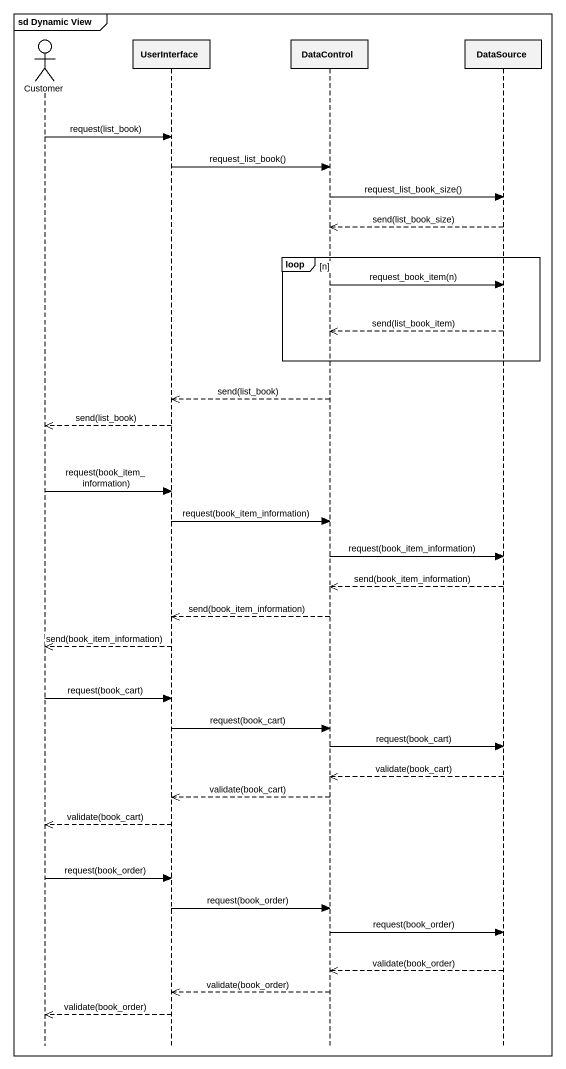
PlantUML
@startuml
mainframe sd Dynamic View
hide footbox
actor Customer
participant UserInterface
participant DataControl
participant DataSource

Customer -> UserInterface : request(list_book)
UserInterface -> DataControl : request_list_book()
DataControl -> DataSource : request_list_book_size()
DataSource -->> DataControl : send(list_book_size)
loop n
  DataControl -> DataSource : request_book_item(n)
  DataSource -->> DataControl : send(list_book_item)
end
DataControl -->> UserInterface : send(list_book)
UserInterface -->> Customer : send(list_book)
Customer -> UserInterface : request(book_item_information)
UserInterface -> DataControl : request(book_item_information)
DataControl -> DataSource : request(book_item_information)
DataSource -->> DataControl : send(book_item_information)
DataControl -->> UserInterface : send(book_item_information)
UserInterface -->> Customer : send(book_item_information)
Customer -> UserInterface : request(book_cart)
UserInterface -> DataControl : request(book_cart)
DataControl -> DataSource : request(book_cart)
DataSource -->> DataControl : validate(book_cart)
DataControl -->> UserInterface : validate(book_cart)
UserInterface -->> Customer : validate(book_cart)
Customer -> UserInterface : request(book_order)
UserInterface -> DataControl : request(book_order)
DataControl -> DataSource : request(book_order)
DataSource -->> DataControl : validate(book_order)
DataControl -->> UserInterface : validate(book_order)
UserInterface -->> Customer : validate(book_order)
@enduml
